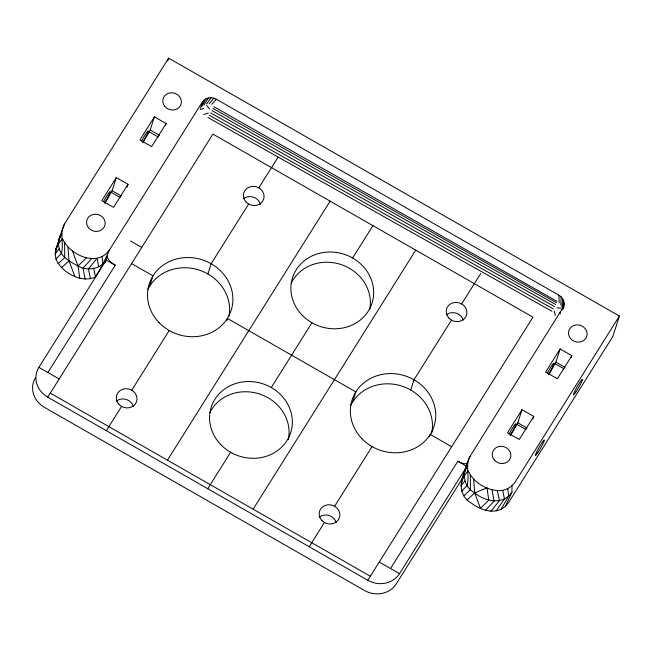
<?xml version="1.0" encoding="UTF-8"?>
<svg xmlns="http://www.w3.org/2000/svg" width="652" height="652" viewBox="0 0 652 652"><rect width="100%" height="100%" fill="white"/><g stroke="black" fill="none" stroke-linecap="round" stroke-linejoin="round"><path stroke-width="0.98" d="M465.862 469.179C459.293 480.434 458.511 496.205 471.437 503.14C480.94 510.329 495.357 515.251 505.406 506.262L511.934 492.203L511.967 485.822L515.21 481.983L619.4 316.049L168.607 58.142L64.426 224.084C59.308 233.139 64.189 243.742 61.353 253.481L55.958 258.991C61.581 272.536 81.255 283.433 95.445 277.027L102.975 263.93L109.503 249.871L202.259 102.144C205.217 97.547 211.761 96.553 216.35 99.21L558.951 295.217C563.809 297.825 565.569 304.207 562.904 308.999M560.81 305.014L561.111 296.823M561.869 307.369L562.782 298.877M60.815 235.225L55.844 249.064L55.192 253.995L55.958 258.991M47.898 372.504L115.241 265.25A10.432 4.181 32.1 0 1 107.531 256.008C104.703 268.477 88.077 272.08 78.028 265.967C70.546 261.917 61.81 257.622 59.234 248.771C56.651 240.132 62.079 232.088 64.426 224.084M511.934 492.203C503.425 505.357 485.096 501.641 474.721 492.92C460.157 484.566 463.613 468.927 470.133 456.196L563.89 306.195M461.665 491.103L467.068 485.593C469.905 475.854 465.015 465.251 470.133 456.196M562.252 309.863L563.841 301.232M61.141 234.304L59.128 238.844L55.192 253.995L59.234 248.771M466.449 467.321L464.835 470.956L460.907 486.107L464.949 480.883M562.692 309.464L564.216 303.726M104.866 203.432L112.079 190.702L116.3 177.572L128.02 184.28L127.116 187.091M167.719 60.929L168.607 58.142M142.967 142.755L150.18 130.05L154.418 116.863L166.138 123.562L165.535 125.453M149.724 286.073L153 275.853L131.59 263.604M207.874 273.962L211.158 263.742L248.632 204.043M226.782 320.262L227.385 318.404L355.853 391.917L352.569 402.137M410.719 390.01L414.004 379.79L451.494 320.099M429.644 436.31L430.247 434.452L451.649 446.718M463.572 476.636L464.468 473.849M510.573 435.544L517.794 422.814L522.007 409.684L533.727 416.392L532.823 419.203M548.691 374.835L555.911 362.104L560.125 348.975L571.845 355.674L571.242 357.557M619.4 316.049L612.839 336.481L508.65 502.423L505.406 506.262M55.844 249.064L57.865 244.524M461.559 481.176L463.164 477.541M200.286 108.281L203.88 100.229M104.996 262.732L106.219 260.091L115.241 265.25M59.128 238.844L61.761 233.563M464.835 470.956L467.468 465.675M201.908 106.357L206.008 98.794M501.152 509.139L508.69 496.042L507.712 488.698L511.967 485.822M116.3 177.572L101.81 200.637L113.538 207.344L128.02 184.28M154.418 116.863L139.927 139.927L151.647 146.635L166.138 123.562M466.31 467.272L399.513 573.67A23.472 21.394 17.8 0 1 367.793 580.272L47.735 397.166A23.472 21.394 17.8 0 1 38.884 367.345L106.219 260.091M47.735 397.166L212.902 134.092L532.969 317.198L367.793 580.272M106.333 430.695L121.582 406.408M131.745 390.222L169.227 330.523M277.858 157.499L258.811 187.857M167.474 460.173L330.108 201.142M207.76 488.723L230.629 452.292M271.289 387.541L311.949 322.781M352.61 258.021L372.936 225.641M253.131 509.171L415.764 250.148M309.187 546.751L324.435 522.464M461.657 303.905L480.72 273.555M334.598 506.278L372.096 446.579M390.499 568.511L457.834 461.257A10.432 4.181 32.1 0 0 467.517 463.205M463.034 477.492L396.229 583.89A23.472 21.394 17.8 0 1 364.509 590.492L44.45 407.386A23.472 21.394 17.8 0 1 35.599 377.565M522.007 409.684L507.525 432.749L519.245 439.456L533.727 416.392M560.125 348.975L545.642 372.039L557.362 378.747L571.845 355.674M204.035 104.923L208.485 97.93M496.18 510.85L504.436 498.919L502.741 490.41L507.712 488.698M206.521 104.067L211.167 97.718M58.476 243.775L62.519 238.55C69.259 254.859 97.27 267.776 109.503 249.871M464.183 475.887L468.226 470.662C473.588 483.409 489.106 491.91 502.741 490.41M490.834 511.282L499.465 500.63L497.394 490.85M209.194 103.847L213.848 98.15M211.876 104.279L216.35 99.21M91.688 258.738L83.04 268.086L85.119 279.17M485.471 510.418L494.11 501.07L492.032 489.978M79.756 278.306L78.028 265.967L86.317 257.866M58.077 263.701L64.687 257.589L64.638 243.261M463.784 495.813L470.402 489.701L470.345 475.373M61.41 267.801L69.006 260.808L67.971 247.369M467.117 499.913L474.721 492.92L487.02 487.859L488.747 500.198L480.451 508.299L474.721 492.92L473.678 479.481M200.254 109.512L203.644 108.476M203.66 114.393L208.436 113.114M561.03 308.192L557.077 307.785M211.965 110.604L555.651 304.476M210.71 112.926L554.567 306.611M209.349 115.29L553.303 308.934M207.988 117.523L551.951 311.297M213.049 108.468L556.474 302.683M213.872 106.675L556.987 301.346M555.911 362.104L565.121 367.369M150.18 130.05L159.39 135.314M554.942 363.653L564.151 368.918M149.096 131.785L158.297 137.05M112.079 190.702L121.288 195.967M517.794 422.814L527.003 428.079M111.109 192.25L120.318 197.515M516.824 424.362L526.034 429.627M130.481 240.963L141.753 247.418M457.834 461.257L466.856 466.416M38.884 367.345L59.169 378.951M379.228 562.065L399.513 573.67M50.269 393.115L370.336 576.229M209.602 108.99L206.651 105.445M72.29 250.588L78.028 265.967M69.006 260.808L74.744 276.187M554.281 310.98L555.276 315.56M90.473 278.738L88.403 268.958L97.034 258.298L98.721 266.807M93.749 268.518L95.445 277.027M102.005 256.586L102.975 263.93M560.101 312.406L560.182 313.946M558.951 295.217L559.147 302.96M147.914 289.309A43.032 39.218 17.8 0 1 199.259 270.124A43.032 39.218 17.8 0 1 229.007 316.057M350.76 405.373A43.032 39.218 17.8 0 1 402.74 386.392A43.032 39.218 17.8 0 1 431.616 433.311M209.862 412.643A41.728 38.036 17.8 0 1 260.27 394.248A41.728 38.036 17.8 0 1 288.257 439.75M291.183 283.131A41.728 38.036 17.8 0 1 340.972 264.525A41.728 38.036 17.8 0 1 369.814 309.064M319.235 517.183A10.432 9.511 17.8 0 1 336.204 522.513M116.382 401.127A10.432 9.511 17.8 0 1 133.35 406.457M243.44 198.754A10.432 9.511 17.8 0 1 260.49 204.394M446.294 314.818A10.432 9.511 17.8 0 1 463.262 320.148M141.623 141.019A8.867 0.823 -60.2 0 1 148.314 130.93A8.867 0.823 -60.2 0 1 142.78 142.087M103.505 201.729A8.867 0.823 -60.2 0 1 110.196 191.639A8.867 0.823 -60.2 0 1 104.662 202.796M509.057 434.159A8.867 0.823 -60.2 0 1 515.903 423.751A8.867 0.823 -60.2 0 1 510.174 435.218M547.395 373.025A8.867 0.823 -60.2 0 1 553.996 363.025A8.867 0.823 -60.2 0 1 548.805 373.694M570.443 338.421A9.389 8.557 17.8 0 0 586.425 337.198A9.389 8.557 17.8 0 0 576.539 324.9A9.389 8.557 17.8 0 0 570.443 338.421M164.728 106.309A9.389 8.557 17.8 0 0 180.718 105.086A9.389 8.557 17.8 0 0 170.832 92.788A9.389 8.557 17.8 0 0 164.728 106.309M537.688 452.822A8.867 0.823 -60.2 0 0 544.347 440.141A8.867 0.823 -60.2 0 0 537.615 450.092A8.867 0.823 -60.2 0 0 537.688 452.822M575.806 392.113A8.867 0.823 -60.2 0 0 582.464 379.431A8.867 0.823 -60.2 0 0 575.732 389.383A8.867 0.823 -60.2 0 0 575.806 392.113M88.493 227.727A9.389 8.557 17.8 0 0 104.483 226.505A9.389 8.557 17.8 0 0 94.597 214.206A9.389 8.557 17.8 0 0 88.493 227.727M361.925 438.698A43.032 39.218 17.8 0 0 433.914 426.661A43.032 39.218 17.8 0 0 383.294 374.207A43.032 39.218 17.8 0 0 361.925 438.698M246.171 202.128A10.432 9.511 17.8 0 0 263.628 199.219A10.432 9.511 17.8 0 0 251.362 186.496A10.432 9.511 17.8 0 0 246.171 202.128M449.032 318.184A10.432 9.511 17.8 0 0 466.482 315.275A10.432 9.511 17.8 0 0 454.216 302.552A10.432 9.511 17.8 0 0 449.032 318.184M159.064 322.634A43.032 39.218 17.8 0 0 231.061 310.613A43.032 39.218 17.8 0 0 180.449 258.151A43.032 39.218 17.8 0 0 159.064 322.634M119.12 404.493A10.432 9.511 17.8 0 0 136.57 401.583A10.432 9.511 17.8 0 0 124.304 388.861A10.432 9.511 17.8 0 0 119.12 404.493M220.775 444.64A41.728 38.036 17.8 0 0 290.588 432.985A41.728 38.036 17.8 0 0 241.517 382.113A41.728 38.036 17.8 0 0 220.775 444.64M302.096 315.128A41.728 38.036 17.8 0 0 371.909 303.473A41.728 38.036 17.8 0 0 322.83 252.601A41.728 38.036 17.8 0 0 302.096 315.128M321.974 520.549A10.432 9.511 17.8 0 0 339.423 517.639A10.432 9.511 17.8 0 0 327.157 504.917A10.432 9.511 17.8 0 0 321.974 520.549M494.208 459.839A9.389 8.557 17.8 0 0 510.19 458.617A9.389 8.557 17.8 0 0 500.304 446.318A9.389 8.557 17.8 0 0 494.208 459.839"/></g></svg>
